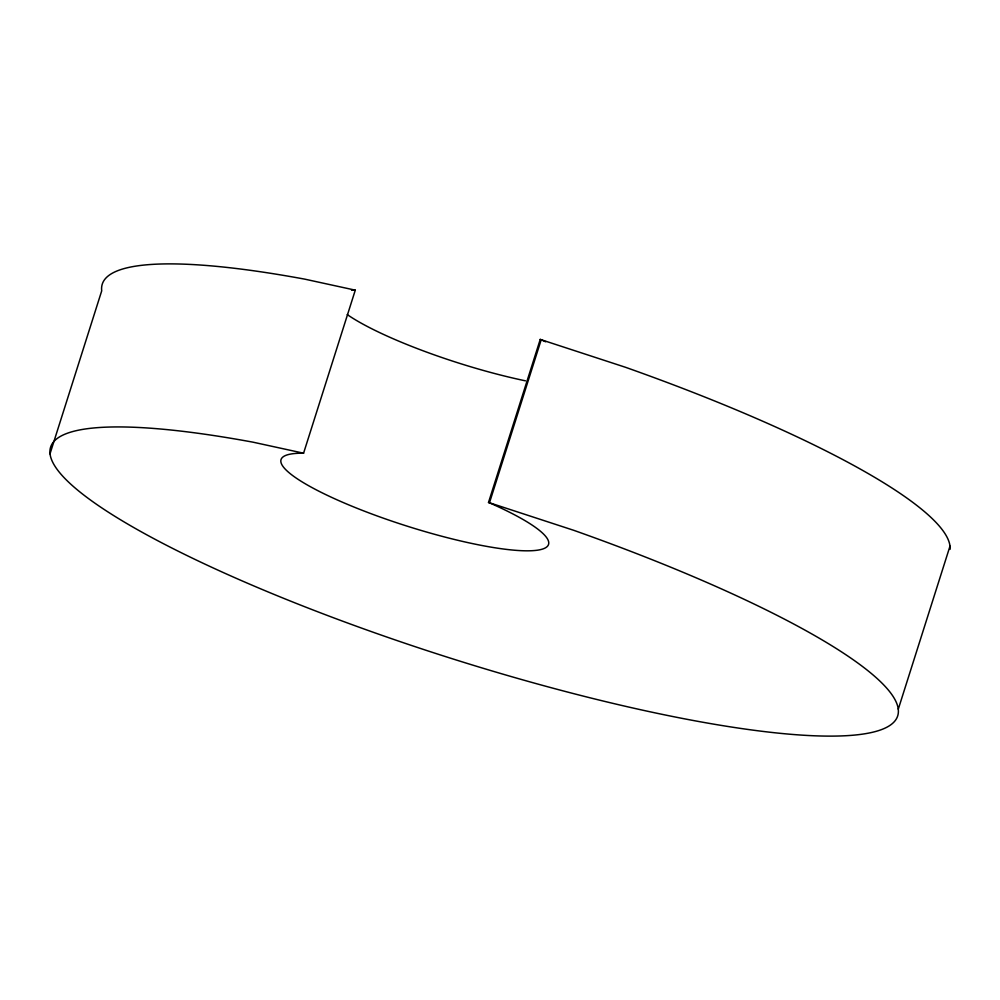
<?xml version="1.0" encoding="UTF-8"?>
<svg xmlns="http://www.w3.org/2000/svg" width="1000" height="1000" viewBox="0 0 1000 1000"><rect width="100%" height="100%" fill="white"/><g stroke="black" fill="none" stroke-linecap="round" stroke-linejoin="round"><path stroke-width="1.5" d="M50 453.862L101.713 290.837A444.375 80.225 17.6 0 1 304.662 279.125L355.288 290.163L303.575 453.2A140.312 25.325 17.6 0 0 340.087 501.175A140.312 25.325 17.6 0 0 525.975 550.812A140.312 25.325 17.6 0 0 489.462 502.825L488.512 502.45L540.237 339.412L625.462 367.275A444.375 80.225 17.6 0 1 950.1 549.288M489.462 502.825L541.188 339.787L540.237 339.412M898.288 709.163L950 546.138M303.575 453.2L252.95 442.163A444.375 80.225 17.6 0 0 181.675 552.925A444.375 80.225 17.6 0 0 846.725 735.675A444.375 80.225 17.6 0 0 573.737 530.312L488.512 502.45M525.45 380.825A140.312 25.325 17.6 0 1 347.238 314.575M351.55 290.188A140.312 25.325 17.6 0 1 355.288 290.163M541.188 339.787A140.312 25.325 17.6 0 1 545.688 341.8"/></g></svg>
